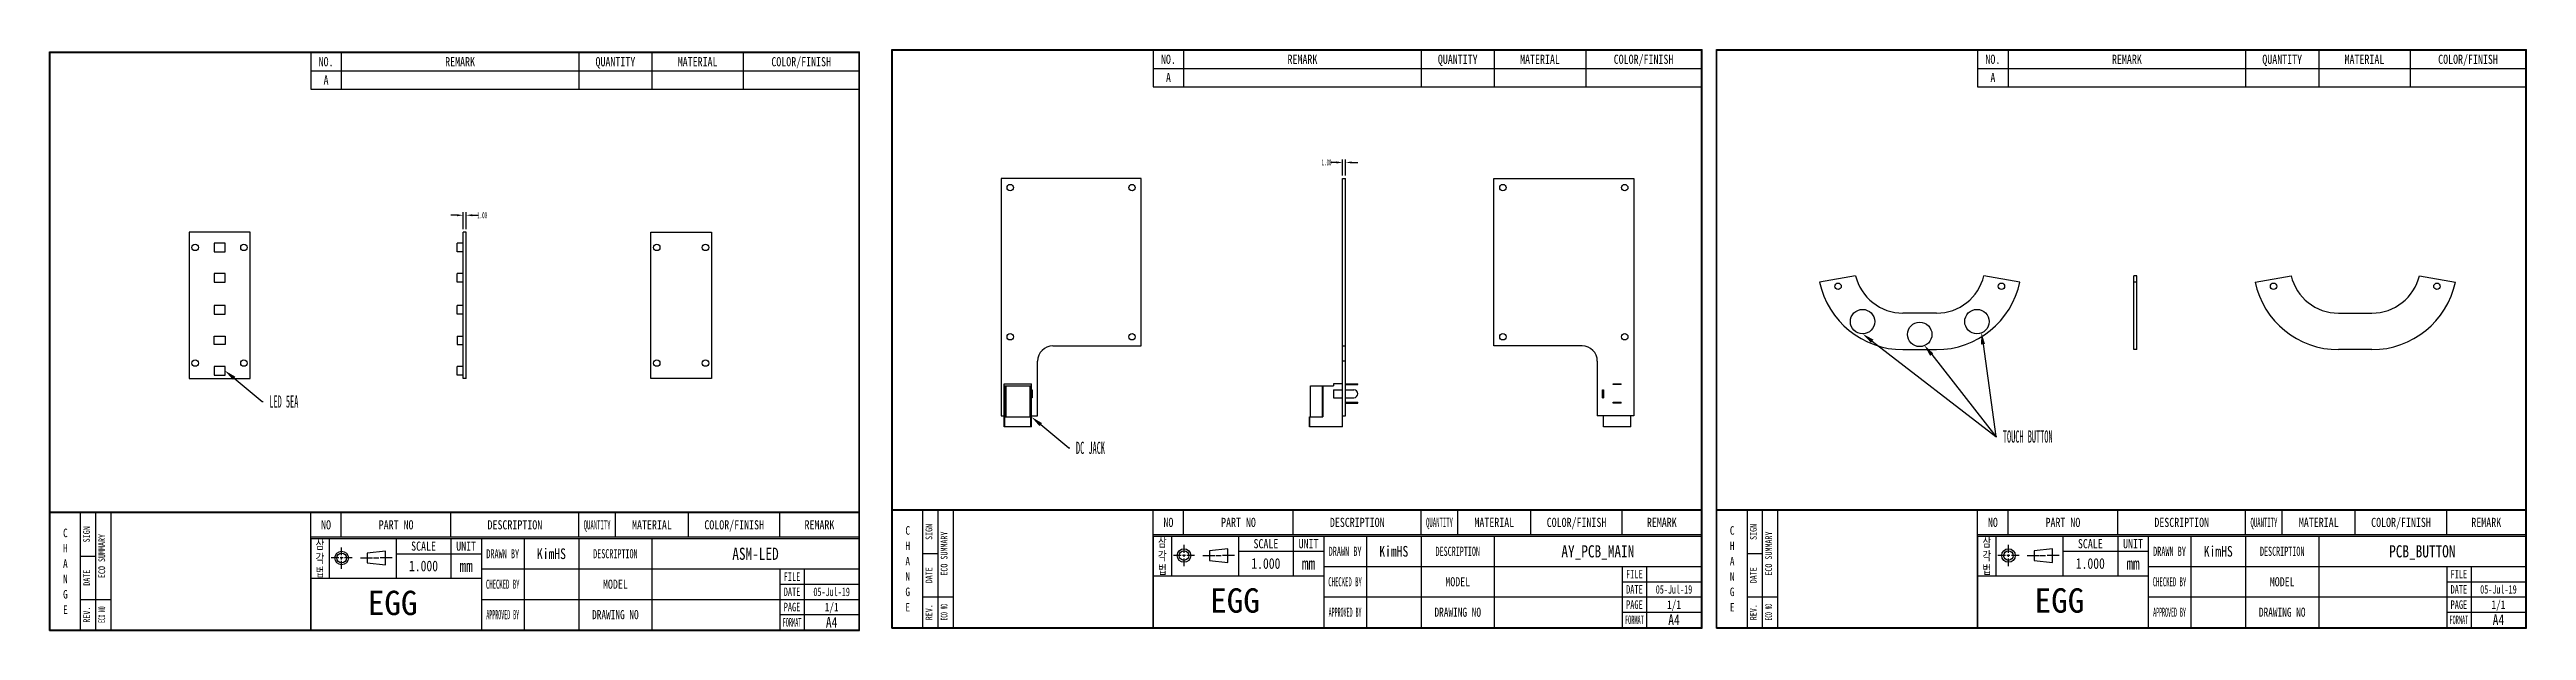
# Model space of a CAD drawing. Header units: millimetres. Extents: x 15 to 828, y 10 to 201.
import ezdxf
from ezdxf import colors
from ezdxf.entities.mleader import LeaderData, LeaderLine
from ezdxf.math import Vec2, Vec3

# ---------------------------------------------------------------- set-up
doc = ezdxf.new("R2010")
doc.units = ezdxf.units.MM
doc.header["$LTSCALE"] = 16.335
doc.header["$PDSIZE"] = 0.5
doc.layers.get('0').update_dxf_attribs({"linetype": 'CONTINUOUS'})
doc.layers.get('Defpoints').update_dxf_attribs({"linetype": 'CONTINUOUS'})
for name, color, linetype in [('3_ALL_AXES', 7, 'CONTINUOUS'), ('5_ALL_CURVES', 7, 'CONTINUOUS'), ('7_ALL_FEATURES', 7, 'CONTINUOUS')]:
    doc.layers.add(name, color=color, linetype=linetype)
doc.styles.get("Standard").update_dxf_attribs({"font": 'txt', "width": 0.5})
doc.styles.add('TEXTSTYLE_2', font='txt')
doc.styles.add('TEXTSTYLE_3', font='txt', dxfattribs={"width": 0.8})
doc.styles.add('TEXTSTYLE_4', font='txt', dxfattribs={"width": 0.55})
doc.styles.add('TEXTSTYLE_5', font='txt', dxfattribs={"width": 0.65})
doc.styles.add('TEXTSTYLE_6', font='txt', dxfattribs={"width": 0.45})
doc.styles.add('TEXTSTYLE_7', font='txt', dxfattribs={"width": 0.7})
doc.styles.add('TEXTSTYLE_8', font='txt', dxfattribs={"width": 0.4})
doc.styles.add('TEXTSTYLE_9', font='txt', dxfattribs={"width": 0.75})
doc.dimstyles.get("Standard").update_dxf_attribs({"dimtxt": 3, "dimasz": 3, "dimexe": 0.18, "dimexo": 0.0625, "dimgap": 0.09, "dimtad": 1, "dimzin": 0, "dimdsep": 46, "dimtxsty": 'STANDARD', "dimcen": 0.09, "dimadec": 0, "dimazin": 0, "dimtol": 1, "dimtp": 0.016, "dimtm": 0.016, "dimtfac": 1, "dimtofl": 0, "dimtmove": 0, "dimatfit": 3, "dimfxl": 1, "dimtolj": 1, "dimtzin": 0, "dimarcsym": 0})

# ---------------------------------------------------------------- blocks, each defined once
blk = doc.blocks.new('SYMBOL_2_BL0', base_point=(117.48, 33.77))
at = {"color": 3, "linetype": 'Continuous'}
for p, q in [((109.96, 33.8), (107.42, 33.8)), ((111.38, 33.8), (110.43, 33.8)), ((110.91, 34.68), (110.91, 37.27)), ((110.91, 33.36), (110.91, 34.19)), ((110.91, 30.27), (110.91, 32.86)), ((114.39, 33.8), (111.86, 33.8)), ((117.09, 33.8), (121.05, 33.8)), ((125.33, 36.01), (119.3, 35.35)), ((119.3, 35.35), (119.3, 32.2)), ((121.36, 33.8), (123.11, 33.8)), ((127.54, 33.8), (123.58, 33.8)), ((125.33, 31.54), (125.33, 36.01)), ((119.3, 32.2), (125.33, 31.54))]:
    blk.add_line(p, q, dxfattribs=at)
for radius in [2.22, 1.58]:
    blk.add_circle((110.91, 33.8), radius, dxfattribs=at)
blk = doc.blocks.new('*D1')
at = {"color": 1, "lineweight": -2, "transparency": 16777216}
for p, q in [((150.8, 141.8), (150.8, 147.37)), ((151.8, 141.8), (151.8, 147.37)), ((148.8, 146.37), (146.8, 146.37)), ((153.8, 146.37), (155.8, 146.37))]:
    blk.add_line(p, q, dxfattribs=at)
at = {"color": 1, "transparency": 16777216}
for points in [[(148.8, 146.7), (148.8, 146.03), (150.8, 146.37)], [(153.8, 146.7), (153.8, 146.03), (151.8, 146.37)]]:
    blk.add_solid(points, dxfattribs=at)
at = {"layer": 'Defpoints', "color": 0, "transparency": 16777216}
for p in [(150.8, 140.8), (151.8, 146.37), (151.8, 140.8)]:
    blk.add_point(p, dxfattribs=at)
at = {"color": 1, "transparency": 16777216, "insert": (157.05, 146.37), "char_height": 2, "attachment_point": 5}
blk.add_mtext('\\A1;1.00', dxfattribs=at)
blk = doc.blocks.new('*D2')
at = {"color": 1, "lineweight": -2, "transparency": 16777216}
for p, q in [((437.57, 163.72), (435.57, 163.72)), ((439.57, 159.45), (439.57, 164.72)), ((440.57, 159.45), (440.57, 164.72)), ((442.57, 163.72), (444.57, 163.72))]:
    blk.add_line(p, q, dxfattribs=at)
at = {"color": 1, "transparency": 16777216}
for points in [[(437.57, 164.05), (437.57, 163.38), (439.57, 163.72)], [(442.57, 164.05), (442.57, 163.38), (440.57, 163.72)]]:
    blk.add_solid(points, dxfattribs=at)
at = {"layer": 'Defpoints', "color": 0, "transparency": 16777216}
for p in [(439.57, 163.72), (439.57, 158.45), (440.57, 158.45)]:
    blk.add_point(p, dxfattribs=at)
at = {"color": 1, "transparency": 16777216, "insert": (434.31, 163.72), "char_height": 2, "attachment_point": 5}
blk.add_mtext('\\A1;1.00', dxfattribs=at)

msp = doc.modelspace()

# ---------------------------------------------------------------- linework, layer by layer
at = {"color": 7, "linetype": 'Continuous'}
for p, q in [((15, 10), (15, 200)), ((15, 200), (281, 200)), ((15.1, 10.1), (15.1, 199.9)), ((15.1, 199.9), (280.9, 199.9)), ((15.2, 10.2), (15.2, 199.8)), ((15.2, 199.8), (280.8, 199.8)), ((280.8, 10.2), (280.8, 199.8)), ((280.9, 10.1), (280.9, 199.9)), ((281, 10), (281, 200)), ((291.589, 10.8), (291.589, 200.8)), ((291.589, 200.8), (557.589, 200.8)), ((291.689, 10.9), (291.689, 200.7)), ((291.689, 200.7), (557.489, 200.7)), ((291.789, 11), (291.789, 200.6)), ((291.789, 200.6), (557.389, 200.6)), ((557.389, 11), (557.389, 200.6)), ((557.489, 10.9), (557.489, 200.7)), ((557.589, 10.8), (557.589, 200.8)), ((562.299, 10.8), (562.299, 200.8)), ((562.299, 200.8), (828.299, 200.8)), ((562.399, 10.9), (562.399, 200.7)), ((562.399, 200.7), (828.199, 200.7)), ((562.499, 11), (562.499, 200.6)), ((562.499, 200.6), (828.099, 200.6)), ((828.099, 11), (828.099, 200.6)), ((828.199, 10.9), (828.199, 200.7)), ((828.299, 10.8), (828.299, 200.8)), ((15.2, 48.975), (280.8, 48.975)), ((15.2, 48.95), (280.8, 48.95)), ((15.2, 48.925), (280.8, 48.925)), ((15.2, 48.9), (280.8, 48.9)), ((15.2, 48.875), (280.8, 48.875)), ((15.2, 48.85), (280.8, 48.85)), ((15.2, 48.825), (280.8, 48.825)), ((15.2, 48.8), (280.8, 48.8)), ((291.789, 49.775), (557.389, 49.775)), ((291.789, 49.75), (557.389, 49.75)), ((291.789, 49.725), (557.389, 49.725)), ((291.789, 49.7), (557.389, 49.7)), ((291.789, 49.675), (557.389, 49.675)), ((291.789, 49.65), (557.389, 49.65)), ((291.789, 49.625), (557.389, 49.625)), ((291.789, 49.6), (557.389, 49.6)), ((291.789, 49.575), (557.389, 49.575)), ((291.789, 49.55), (557.389, 49.55)), ((291.789, 49.525), (557.389, 49.525)), ((291.789, 49.5), (557.389, 49.5)), ((562.499, 49.775), (828.099, 49.775)), ((562.499, 49.75), (828.099, 49.75)), ((562.499, 49.725), (828.099, 49.725)), ((562.499, 49.7), (828.099, 49.7)), ((562.499, 49.675), (828.099, 49.675)), ((562.499, 49.65), (828.099, 49.65)), ((562.499, 49.625), (828.099, 49.625)), ((562.499, 49.6), (828.099, 49.6)), ((562.499, 49.575), (828.099, 49.575)), ((562.499, 49.55), (828.099, 49.55)), ((562.499, 49.525), (828.099, 49.525)), ((562.499, 49.5), (828.099, 49.5)), ((15.2, 48.775), (280.8, 48.775)), ((15.2, 48.75), (280.8, 48.75)), ((15.2, 48.725), (280.8, 48.725)), ((15.2, 48.7), (280.8, 48.7)), ((15, 10), (281, 10)), ((15.1, 10.1), (280.9, 10.1)), ((15.2, 10.2), (280.8, 10.2)), ((291.589, 10.8), (557.589, 10.8)), ((291.689, 10.9), (557.489, 10.9)), ((291.789, 11), (557.389, 11)), ((562.299, 10.8), (828.299, 10.8)), ((562.399, 10.9), (828.199, 10.9)), ((562.499, 11), (828.099, 11))]:
    msp.add_line(p, q, dxfattribs=at)
at = {"color": 2, "linetype": 'Continuous'}
for p, q in [((100.8, 199.8), (280.8, 199.8)), ((100.8, 199.8), (100.8, 187.8)), ((110.8, 199.8), (110.8, 187.8)), ((188.8, 199.8), (188.8, 187.8)), ((212.8, 199.8), (212.8, 187.8)), ((242.8, 199.8), (242.8, 187.8)), ((280.8, 199.8), (280.8, 187.8)), ((377.389, 200.6), (557.389, 200.6)), ((377.389, 200.6), (377.389, 188.6)), ((387.389, 200.6), (387.389, 188.6)), ((465.389, 200.6), (465.389, 188.6)), ((489.389, 200.6), (489.389, 188.6)), ((519.389, 200.6), (519.389, 188.6)), ((557.389, 200.6), (557.389, 188.6)), ((648.099, 200.6), (828.099, 200.6)), ((648.099, 200.6), (648.099, 188.6)), ((658.099, 200.6), (658.099, 188.6)), ((736.099, 200.6), (736.099, 188.6)), ((760.099, 200.6), (760.099, 188.6)), ((790.099, 200.6), (790.099, 188.6)), ((828.099, 200.6), (828.099, 188.6)), ((100.8, 193.8), (280.8, 193.8)), ((100.8, 187.8), (280.8, 187.8)), ((377.389, 194.6), (557.389, 194.6)), ((377.389, 188.6), (557.389, 188.6)), ((648.099, 194.6), (828.099, 194.6)), ((648.099, 188.6), (828.099, 188.6)), ((291.789, 11), (291.789, 49.5)), ((291.789, 49.5), (311.789, 49.5)), ((301.789, 11), (301.789, 49.5)), ((306.789, 11), (306.789, 49.5)), ((311.789, 11), (311.789, 49.5)), ((377.389, 41.5), (377.389, 49.5)), ((377.389, 49.5), (557.389, 49.5)), ((387.389, 41.5), (387.389, 49.5)), ((423.389, 41.5), (423.389, 49.5)), ((465.389, 41.5), (465.389, 49.5)), ((477.389, 41.5), (477.389, 49.5)), ((501.389, 41.5), (501.389, 49.5)), ((531.389, 41.5), (531.389, 49.5)), ((557.389, 41.5), (557.389, 49.5)), ((562.499, 11), (562.499, 49.5)), ((562.499, 49.5), (582.499, 49.5)), ((572.499, 11), (572.499, 49.5)), ((577.499, 11), (577.499, 49.5)), ((582.499, 11), (582.499, 49.5)), ((648.099, 41.5), (648.099, 49.5)), ((648.099, 49.5), (828.099, 49.5)), ((658.099, 41.5), (658.099, 49.5)), ((694.099, 41.5), (694.099, 49.5)), ((736.099, 41.5), (736.099, 49.5)), ((748.099, 41.5), (748.099, 49.5)), ((772.099, 41.5), (772.099, 49.5)), ((802.099, 41.5), (802.099, 49.5)), ((828.099, 41.5), (828.099, 49.5)), ((15.2, 10.2), (15.2, 48.7)), ((15.2, 48.7), (35.2, 48.7)), ((25.2, 10.2), (25.2, 48.7)), ((30.2, 10.2), (30.2, 48.7)), ((35.2, 10.2), (35.2, 48.7)), ((100.8, 40.7), (100.8, 48.7)), ((100.8, 48.7), (280.8, 48.7)), ((100.8, 40.7), (280.8, 40.7)), ((100.8, 40.7), (280.8, 40.7)), ((100.8, 10.2), (100.8, 40.7)), ((110.8, 40.7), (110.8, 48.7)), ((146.8, 40.7), (146.8, 48.7)), ((188.8, 40.7), (188.8, 48.7)), ((200.8, 40.7), (200.8, 48.7)), ((224.8, 40.7), (224.8, 48.7)), ((254.8, 40.7), (254.8, 48.7)), ((280.8, 40.7), (280.8, 48.7)), ((377.389, 41.5), (557.389, 41.5)), ((377.389, 41.5), (557.389, 41.5)), ((377.389, 11), (377.389, 41.5)), ((377.389, 41), (557.389, 41)), ((377.389, 41), (377.389, 11)), ((383.389, 41), (383.389, 28)), ((405.389, 41), (405.389, 28)), ((423.389, 41), (423.389, 28)), ((433.389, 41), (433.389, 11)), ((447.389, 41), (447.389, 11)), ((465.389, 41), (465.389, 11)), ((489.389, 41), (489.389, 11)), ((557.389, 41), (557.389, 11)), ((648.099, 41.5), (828.099, 41.5)), ((648.099, 41.5), (828.099, 41.5)), ((648.099, 11), (648.099, 41.5)), ((648.099, 41), (828.099, 41)), ((648.099, 41), (648.099, 11)), ((654.099, 41), (654.099, 28)), ((676.099, 41), (676.099, 28)), ((694.099, 41), (694.099, 28)), ((704.099, 41), (704.099, 11)), ((718.099, 41), (718.099, 11)), ((736.099, 41), (736.099, 11)), ((760.099, 41), (760.099, 11)), ((828.099, 41), (828.099, 11)), ((25.2, 34.45), (30.2, 34.45)), ((100.8, 40.2), (280.8, 40.2)), ((100.8, 40.2), (100.8, 10.2)), ((106.8, 40.2), (106.8, 27.2)), ((128.8, 40.2), (128.8, 27.2)), ((128.8, 35.2), (156.8, 35.2)), ((146.8, 40.2), (146.8, 27.2)), ((156.8, 40.2), (156.8, 10.2)), ((170.8, 40.2), (170.8, 10.2)), ((188.8, 40.2), (188.8, 10.2)), ((212.8, 40.2), (212.8, 10.2)), ((280.8, 40.2), (280.8, 10.2)), ((301.789, 35.25), (306.789, 35.25)), ((405.389, 36), (433.389, 36)), ((572.499, 35.25), (577.499, 35.25)), ((676.099, 36), (704.099, 36)), ((100.8, 27.2), (156.8, 27.2)), ((156.8, 30.2), (280.8, 30.2)), ((254.8, 30.2), (254.8, 10.2)), ((254.8, 25.2), (280.8, 25.2)), ((262.8, 30.2), (262.8, 10.2)), ((377.389, 28), (433.389, 28)), ((433.389, 31), (557.389, 31)), ((531.389, 31), (531.389, 11)), ((531.389, 26), (557.389, 26)), ((539.389, 31), (539.389, 11)), ((648.099, 28), (704.099, 28)), ((704.099, 31), (828.099, 31)), ((802.099, 31), (802.099, 11)), ((802.099, 26), (828.099, 26)), ((810.099, 31), (810.099, 11)), ((25.2, 20.2), (35.2, 20.2)), ((156.8, 20.2), (280.8, 20.2)), ((301.789, 21), (311.789, 21)), ((433.389, 21), (557.389, 21)), ((572.499, 21), (582.499, 21)), ((704.099, 21), (828.099, 21)), ((15.2, 10.2), (35.2, 10.2)), ((100.8, 10.2), (280.8, 10.2)), ((254.8, 15.2), (280.8, 15.2)), ((291.789, 11), (311.789, 11)), ((377.389, 11), (557.389, 11)), ((531.389, 16), (557.389, 16)), ((562.499, 11), (582.499, 11)), ((648.099, 11), (828.099, 11)), ((802.099, 16), (828.099, 16))]:
    msp.add_line(p, q, dxfattribs=at)
at = {"layer": '3_ALL_AXES', "color": 7, "linetype": 'Continuous'}
for p, q in [((608.019, 126.518), (596.189, 124.432)), ((661.975, 124.432), (650.145, 126.518)), ((699.383, 102.232), (699.383, 126.518)), ((700.383, 126.518), (699.383, 126.518)), ((700.383, 124.432), (699.383, 124.432)), ((700.383, 102.232), (700.383, 126.518)), ((739.187, 124.432), (751.016, 126.518)), ((793.142, 126.518), (804.972, 124.432)), ((634.582, 114.232), (623.582, 114.232)), ((766.579, 114.232), (777.579, 114.232)), ((623.582, 102.232), (634.582, 102.232)), ((700.383, 102.232), (699.383, 102.232)), ((777.579, 102.232), (766.579, 102.232))]:
    msp.add_line(p, q, dxfattribs=at)
at = {"layer": '3_ALL_AXES', "color": 6, "linetype": 'Continuous'}
for q in [(525.268, 76.852), (534.168, 80.452)]:
    msp.add_line((534.168, 76.852), q, dxfattribs=at)
at = {"layer": '3_ALL_AXES', "color": 7, "linetype": 'Continuous'}
for centre in [(330.439, 155.452), (370.439, 155.452), (492.215, 155.452), (532.215, 155.452), (62.822, 135.802), (78.822, 135.802), (214.383, 135.802), (230.383, 135.802), (602.26, 123.045), (655.903, 123.045), (745.258, 123.045), (798.901, 123.045), (330.439, 106.452), (370.439, 106.452), (492.215, 106.452), (532.215, 106.452), (62.822, 97.802), (78.822, 97.802), (214.383, 97.802), (230.383, 97.802)]:
    msp.add_circle(centre, 1.05, dxfattribs=at)
for centre, radius, start, end in [((623.582, 130.232), 28, 191.954707, 270), ((623.582, 130.232), 16, 193.422109, 270), ((634.582, 130.232), 16, 270, 346.577891), ((634.582, 130.232), 28, 270, 348.045293), ((766.579, 130.232), 28, 191.954707, 270), ((766.579, 130.232), 16, 193.422109, 270), ((777.579, 130.232), 16, 270, 346.577891), ((777.579, 130.232), 28, 270, 348.045293)]:
    msp.add_arc(centre, radius, start, end, dxfattribs=at)
at = {"layer": '5_ALL_CURVES', "color": 4, "linetype": 'Continuous'}
for centre in [(610.303, 111.453), (647.861, 111.453), (629.082, 107.232)]:
    msp.add_circle(centre, 4, dxfattribs=at)
at = {"layer": '7_ALL_FEATURES', "color": 7, "linetype": 'Continuous'}
for p, q in [((327.439, 158.452), (327.439, 80.452)), ((373.439, 158.452), (327.439, 158.452)), ((373.439, 103.452), (373.439, 158.452)), ((439.566, 76.852), (439.566, 158.452)), ((439.566, 158.452), (440.566, 158.452)), ((440.566, 80.452), (440.566, 158.452)), ((489.215, 103.452), (489.215, 158.452)), ((489.215, 158.452), (535.215, 158.452)), ((535.215, 158.452), (535.215, 80.452)), ((60.822, 140.802), (60.822, 92.802)), ((80.822, 140.802), (60.822, 140.802)), ((80.822, 92.802), (80.822, 140.802)), ((150.797, 92.802), (150.797, 140.802)), ((151.797, 140.802), (150.797, 140.802)), ((151.797, 92.802), (151.797, 140.802)), ((212.383, 92.802), (212.383, 140.802)), ((212.383, 140.802), (232.383, 140.802)), ((232.383, 140.802), (232.383, 92.802)), ((339.439, 80.452), (339.439, 98.452)), ((344.439, 103.452), (373.439, 103.452)), ((439.566, 103.452), (440.566, 103.452)), ((440.566, 98.452), (439.566, 98.452)), ((518.215, 103.452), (489.215, 103.452)), ((523.215, 98.452), (523.215, 80.452)), ((60.822, 92.802), (80.822, 92.802)), ((151.797, 92.802), (150.797, 92.802)), ((232.383, 92.802), (212.383, 92.802)), ((327.439, 80.452), (328.487, 80.452)), ((337.387, 80.452), (339.439, 80.452)), ((439.566, 80.452), (440.566, 80.452)), ((535.215, 80.452), (523.215, 80.452))]:
    msp.add_line(p, q, dxfattribs=at)
at = {"layer": '7_ALL_FEATURES', "color": 6, "linetype": 'Continuous'}
for p, q in [((69.022, 137.202), (69.022, 134.402)), ((72.622, 137.202), (69.022, 137.202)), ((69.022, 134.402), (72.622, 134.402)), ((72.622, 134.402), (72.622, 137.202)), ((148.797, 134.402), (148.797, 137.202)), ((150.797, 137.202), (148.797, 137.202)), ((150.797, 134.402), (148.797, 134.402)), ((69.022, 127.202), (69.022, 124.402)), ((72.622, 127.202), (69.022, 127.202)), ((69.022, 124.402), (72.622, 124.402)), ((72.622, 124.402), (72.622, 127.202)), ((148.797, 124.402), (148.797, 127.202)), ((150.797, 127.202), (148.797, 127.202)), ((150.797, 124.402), (148.797, 124.402)), ((69.022, 116.702), (69.022, 113.902)), ((72.622, 116.702), (69.022, 116.702)), ((69.022, 113.902), (72.622, 113.902)), ((72.622, 113.902), (72.622, 116.702)), ((148.797, 113.902), (148.797, 116.702)), ((150.797, 116.702), (148.797, 116.702)), ((150.797, 113.902), (148.797, 113.902)), ((69.022, 103.902), (69.022, 106.702)), ((69.022, 106.702), (72.622, 106.702)), ((72.622, 106.702), (72.622, 103.902)), ((148.797, 106.702), (148.797, 103.902)), ((148.797, 106.702), (150.797, 106.702)), ((72.622, 103.902), (69.022, 103.902)), ((148.797, 103.902), (150.797, 103.902)), ((72.622, 96.702), (69.022, 96.702)), ((69.022, 96.702), (69.022, 93.902)), ((69.022, 93.902), (72.622, 93.902)), ((72.622, 93.902), (72.622, 96.702)), ((148.797, 93.902), (148.797, 96.702)), ((150.797, 96.702), (148.797, 96.702)), ((150.797, 93.902), (148.797, 93.902)), ((328.487, 91.052), (337.387, 91.052)), ((328.487, 76.852), (328.487, 91.052)), ((328.487, 90.352), (337.387, 90.352)), ((328.637, 80.152), (328.637, 90.352)), ((329.037, 90.352), (329.037, 80.152)), ((336.837, 90.352), (336.837, 80.152)), ((337.237, 80.152), (337.237, 90.352)), ((337.387, 76.852), (337.387, 91.052)), ((429.066, 90.352), (436.566, 90.352)), ((429.066, 80.152), (429.066, 90.352)), ((432.966, 80.152), (432.966, 90.352)), ((433.066, 90.352), (433.066, 80.152)), ((439.566, 91.052), (436.566, 91.052)), ((436.566, 91.052), (436.566, 90.352)), ((440.566, 91.052), (444.566, 91.052)), ((440.566, 90.752), (444.566, 90.752)), ((443.266, 90.752), (443.266, 91.052)), ((444.566, 90.752), (444.566, 91.052)), ((528.418, 91.052), (531.018, 91.052)), ((528.418, 90.752), (528.418, 91.052)), ((531.018, 90.752), (528.418, 90.752)), ((531.018, 90.752), (531.018, 91.052)), ((337.387, 89.052), (337.687, 89.052)), ((337.687, 86.452), (337.387, 86.452)), ((337.687, 89.052), (337.687, 86.452)), ((436.566, 89.052), (439.566, 89.052)), ((436.566, 89.052), (436.566, 86.452)), ((436.566, 86.452), (439.566, 86.452)), ((440.566, 89.052), (443.266, 89.052)), ((440.566, 86.452), (443.266, 86.452)), ((440.566, 84.952), (444.566, 84.952)), ((440.566, 84.652), (444.566, 84.652)), ((443.266, 84.652), (443.266, 84.952)), ((444.566, 84.652), (444.566, 84.952)), ((524.968, 89.052), (525.268, 89.052)), ((524.968, 86.452), (524.968, 89.052)), ((524.968, 86.452), (525.268, 86.452)), ((525.268, 89.052), (525.268, 86.452)), ((528.418, 84.952), (531.018, 84.952)), ((528.418, 84.652), (528.418, 84.952)), ((531.018, 84.652), (528.418, 84.652)), ((531.018, 84.652), (531.018, 84.952)), ((328.487, 80.152), (337.387, 80.152)), ((337.387, 76.852), (328.487, 76.852)), ((328.687, 76.852), (328.687, 80.152)), ((337.187, 76.852), (337.187, 80.152)), ((428.666, 80.152), (433.066, 80.152)), ((428.666, 76.852), (428.666, 80.152)), ((439.566, 76.852), (428.666, 76.852)), ((428.866, 76.852), (428.866, 80.152)), ((525.268, 76.852), (525.268, 80.452))]:
    msp.add_line(p, q, dxfattribs=at)
at = {"layer": '7_ALL_FEATURES', "color": 7, "linetype": 'Continuous'}
for centre, start, end in [((344.439, 98.452), 90, 180), ((518.215, 98.452), 0, 90)]:
    msp.add_arc(centre, 5, start, end, dxfattribs=at)
at = {"layer": '7_ALL_FEATURES', "color": 6, "linetype": 'Continuous'}
msp.add_arc((443.266, 87.752), 1.3, 270, 90, dxfattribs=at)

# ---------------------------------------------------------------- block references
at = {"color": 2, "linetype": 'Continuous'}
for p in [(117.482, 33.774), (394.072, 34.574), (664.781, 34.574)]:
    msp.add_blockref('SYMBOL_2_BL0', p, dxfattribs=at)

# ---------------------------------------------------------------- texts
at = {"color": 2, "linetype": 'Continuous', "attachment_point": 2}
for s, insert, char_height, width, line_spacing_factor, style in [('NO.', (105.8, 198.3), 3, 7.2, 0.9, 'TEXTSTYLE_3'), ('REMARK', (149.8, 198.3), 3, 14.4, 0.9, 'TEXTSTYLE_3'), ('QUANTITY', (200.8, 198.3), 3, 19.2, 0.9, 'TEXTSTYLE_3'), ('MATERIAL', (227.8, 198.3), 3, 19.2, 0.9, 'TEXTSTYLE_3'), ('COLOR/FINISH', (261.8, 198.3), 3, 28.8, 0.9, 'TEXTSTYLE_3'), ('NO.', (382.389, 199.1), 3, 7.2, 0.9, 'TEXTSTYLE_3'), ('REMARK', (426.389, 199.1), 3, 14.4, 0.9, 'TEXTSTYLE_3'), ('QUANTITY', (477.389, 199.1), 3, 19.2, 0.9, 'TEXTSTYLE_3'), ('MATERIAL', (504.389, 199.1), 3, 19.2, 0.9, 'TEXTSTYLE_3'), ('COLOR/FINISH', (538.389, 199.1), 3, 28.8, 0.9, 'TEXTSTYLE_3'), ('NO.', (653.099, 199.1), 3, 7.2, 0.9, 'TEXTSTYLE_3'), ('REMARK', (697.099, 199.1), 3, 14.4, 0.9, 'TEXTSTYLE_3'), ('QUANTITY', (748.099, 199.1), 3, 19.2, 0.9, 'TEXTSTYLE_3'), ('MATERIAL', (775.099, 199.1), 3, 19.2, 0.9, 'TEXTSTYLE_3'), ('COLOR/FINISH', (809.099, 199.1), 3, 28.8, 0.9, 'TEXTSTYLE_3'), ('C\\PH\\PA\\PN\\PG\\PE', (20.2, 43.45), 2.8, 2.24, 1.08, 'TEXTSTYLE_3'), ('NO', (105.8, 46.2), 3, 4.8, 0.9, 'TEXTSTYLE_3'), ('PART NO', (128.8, 46.2), 3, 16.8, 0.9, 'TEXTSTYLE_3'), ('DESCRIPTION', (167.8, 46.2), 3, 26.4, 0.9, 'TEXTSTYLE_3'), ('QUANTITY', (194.8, 46.2), 3, 10.8, 0.84, 'TEXTSTYLE_6'), ('MATERIAL', (212.8, 46.2), 3, 19.2, 0.9, 'TEXTSTYLE_3'), ('COLOR/FINISH', (239.8, 46.2), 3, 28.8, 0.9, 'TEXTSTYLE_3'), ('REMARK', (267.8, 46.2), 3, 14.4, 0.9, 'TEXTSTYLE_3'), ('C\\PH\\PA\\PN\\PG\\PE', (296.789, 44.25), 2.8, 2.24, 1.08, 'TEXTSTYLE_3'), ('삼\\P각\\P법', (380.389, 40.5), 3, 2.8, 0.9, 'TEXTSTYLE_3'), ('NO', (382.389, 47), 3, 4.8, 0.9, 'TEXTSTYLE_3'), ('PART NO', (405.389, 47), 3, 16.8, 0.9, 'TEXTSTYLE_3'), ('DESCRIPTION', (444.389, 47), 3, 26.4, 0.9, 'TEXTSTYLE_3'), ('QUANTITY', (471.389, 47), 3, 10.8, 0.84, 'TEXTSTYLE_6'), ('MATERIAL', (489.389, 47), 3, 19.2, 0.9, 'TEXTSTYLE_3'), ('COLOR/FINISH', (516.389, 47), 3, 28.8, 0.9, 'TEXTSTYLE_3'), ('REMARK', (544.389, 47), 3, 14.4, 0.9, 'TEXTSTYLE_3'), ('C\\PH\\PA\\PN\\PG\\PE', (567.499, 44.25), 2.8, 2.24, 1.08, 'TEXTSTYLE_3'), ('삼\\P각\\P법', (651.099, 40.5), 3, 2.8, 0.9, 'TEXTSTYLE_3'), ('NO', (653.099, 47), 3, 4.8, 0.9, 'TEXTSTYLE_3'), ('PART NO', (676.099, 47), 3, 16.8, 0.9, 'TEXTSTYLE_3'), ('DESCRIPTION', (715.099, 47), 3, 26.4, 0.9, 'TEXTSTYLE_3'), ('QUANTITY', (742.099, 47), 3, 10.8, 0.84, 'TEXTSTYLE_6'), ('MATERIAL', (760.099, 47), 3, 19.2, 0.9, 'TEXTSTYLE_3'), ('COLOR/FINISH', (787.099, 47), 3, 28.8, 0.9, 'TEXTSTYLE_3'), ('REMARK', (815.099, 47), 3, 14.4, 0.9, 'TEXTSTYLE_3'), ('삼\\P각\\P법', (103.8, 39.7), 3, 2.8, 0.9, 'TEXTSTYLE_3'), ('SCALE', (137.8, 39.2), 3, 12, 0.9, 'TEXTSTYLE_3'), ('UNIT', (151.8, 39.2), 3, 9.6, 0.9, 'TEXTSTYLE_3'), ('DRAWN BY', (163.8, 36.7), 3, 13.2, 0.9, 'TEXTSTYLE_4'), ('DESCRIPTION', (200.8, 36.7), 3, 21.45, 0.9, 'TEXTSTYLE_5'), ('SCALE', (414.389, 40), 3, 12, 0.9, 'TEXTSTYLE_3'), ('UNIT', (428.389, 40), 3, 9.6, 0.9, 'TEXTSTYLE_3'), ('DRAWN BY', (440.389, 37.5), 3, 13.2, 0.9, 'TEXTSTYLE_4'), ('DESCRIPTION', (477.389, 37.5), 3, 21.45, 0.9, 'TEXTSTYLE_5'), ('SCALE', (685.099, 40), 3, 12, 0.9, 'TEXTSTYLE_3'), ('UNIT', (699.099, 40), 3, 9.6, 0.9, 'TEXTSTYLE_3'), ('DRAWN BY', (711.099, 37.5), 3, 13.2, 0.9, 'TEXTSTYLE_4'), ('DESCRIPTION', (748.099, 37.5), 3, 21.45, 0.9, 'TEXTSTYLE_5'), ('CHECKED BY', (163.8, 26.7), 3, 13.5, 0.9, 'TEXTSTYLE_6'), ('MODEL', (200.8, 26.7), 3, 12, 0.9, 'TEXTSTYLE_3'), ('FILE', (258.8, 29.1), 2.8, 7.28, 0.9, 'TEXTSTYLE_5'), ('CHECKED BY', (440.389, 27.5), 3, 13.5, 0.9, 'TEXTSTYLE_6'), ('MODEL', (477.389, 27.5), 3, 12, 0.9, 'TEXTSTYLE_3'), ('DATE', (535.389, 24.9), 2.8, 7.28, 0.9, 'TEXTSTYLE_5'), ('FILE', (535.389, 29.9), 2.8, 7.28, 0.9, 'TEXTSTYLE_5'), ('05-Jul-19', (548.389, 24.9), 2.8, 17.64, 0.9, 'TEXTSTYLE_7'), ('CHECKED BY', (711.099, 27.5), 3, 13.5, 0.9, 'TEXTSTYLE_6'), ('MODEL', (748.099, 27.5), 3, 12, 0.9, 'TEXTSTYLE_3'), ('DATE', (806.099, 24.9), 2.8, 7.28, 0.9, 'TEXTSTYLE_5'), ('FILE', (806.099, 29.9), 2.8, 7.28, 0.9, 'TEXTSTYLE_5'), ('05-Jul-19', (819.099, 24.9), 2.8, 17.64, 0.9, 'TEXTSTYLE_7'), ('APPROVED BY', (163.8, 16.7), 3, 13.2, 0.9, 'TEXTSTYLE_8'), ('DRAWING NO', (200.8, 16.7), 3, 22.5, 0.9, 'TEXTSTYLE_9'), ('DATE', (258.8, 24.1), 2.8, 7.28, 0.9, 'TEXTSTYLE_5'), ('PAGE', (258.8, 19.1), 2.8, 7.28, 0.9, 'TEXTSTYLE_5'), ('05-Jul-19', (271.8, 24.1), 2.8, 17.64, 0.9, 'TEXTSTYLE_7'), ('1/1', (271.8, 19.1), 2.8, 6.72, 0.9, 'TEXTSTYLE_3'), ('APPROVED BY', (440.389, 17.5), 3, 13.2, 0.9, 'TEXTSTYLE_8'), ('DRAWING NO', (477.389, 17.5), 3, 22.5, 0.9, 'TEXTSTYLE_9'), ('PAGE', (535.389, 19.9), 2.8, 7.28, 0.9, 'TEXTSTYLE_5'), ('1/1', (548.389, 19.9), 2.8, 6.72, 0.9, 'TEXTSTYLE_3'), ('APPROVED BY', (711.099, 17.5), 3, 13.2, 0.9, 'TEXTSTYLE_8'), ('DRAWING NO', (748.099, 17.5), 3, 22.5, 0.9, 'TEXTSTYLE_9'), ('PAGE', (806.099, 19.9), 2.8, 7.28, 0.9, 'TEXTSTYLE_5'), ('1/1', (819.099, 19.9), 2.8, 6.72, 0.9, 'TEXTSTYLE_3'), ('FORMAT', (258.8, 14.1), 2.8, 7.56, 0.9, 'TEXTSTYLE_6'), ('A4', (271.8, 14.45), 3.5, 5.6, 0.9, 'TEXTSTYLE_3'), ('FORMAT', (535.389, 14.9), 2.8, 7.56, 0.9, 'TEXTSTYLE_6'), ('A4', (548.389, 15.25), 3.5, 5.6, 0.9, 'TEXTSTYLE_3'), ('FORMAT', (806.099, 14.9), 2.8, 7.56, 0.9, 'TEXTSTYLE_6'), ('A4', (819.099, 15.25), 3.5, 5.6, 0.9, 'TEXTSTYLE_3')]:
    msp.add_mtext(s, dxfattribs=dict(at, insert=insert, char_height=char_height, width=width, line_spacing_factor=line_spacing_factor, style=style))
at = {"color": 6, "linetype": 'Continuous', "char_height": 3, "width": 2.4, "attachment_point": 2, "line_spacing_factor": 0.9, "style": 'TEXTSTYLE_3'}
for insert in [(105.8, 192.3), (382.389, 193.1), (653.099, 193.1)]:
    msp.add_mtext('A', dxfattribs=dict(at, insert=insert))
at = {"color": 2, "linetype": 'Continuous', "char_height": 2.2, "attachment_point": 2, "rotation": 90, "line_spacing_factor": 0.9, "style": 'TEXTSTYLE_3'}
for s, insert, width in [('SIGN', (26.05, 41.575), 7.04), ('ECO SUMMARY', (31.05, 34.45), 19.36), ('SIGN', (302.639, 42.375), 7.04), ('ECO SUMMARY', (307.639, 35.25), 19.36), ('SIGN', (573.349, 42.375), 7.04), ('ECO SUMMARY', (578.349, 35.25), 19.36), ('DATE', (26.05, 27.325), 7.04), ('DATE', (302.639, 28.125), 7.04), ('DATE', (573.349, 28.125), 7.04), ('REV.', (26.05, 15.2), 7.04), ('REV.', (302.639, 16), 7.04), ('REV.', (573.349, 16), 7.04)]:
    msp.add_mtext(s, dxfattribs=dict(at, insert=insert, width=width))
at = {"color": 7, "linetype": 'Continuous', "line_spacing_factor": 0.9}
for s, insert, char_height, width, attachment_point, style in [('1.000', (137.8, 32.95), 3.5, 14, 2, 'TEXTSTYLE_3'), ('KimHS', (179.8, 36.95), 3.5, 14, 2, 'TEXTSTYLE_3'), ('ASM-LED', (246.8, 37.2), 4, 22.4, 2, 'TEXTSTYLE_3'), ('1.000', (414.389, 33.75), 3.5, 14, 2, 'TEXTSTYLE_3'), ('mm', (428.389, 34), 4, 6.4, 2, 'TEXTSTYLE_3'), ('KimHS', (456.389, 37.75), 3.5, 14, 2, 'TEXTSTYLE_3'), ('AY_PCB_MAIN', (523.389, 38), 4, 35.2, 2, 'TEXTSTYLE_3'), ('1.000', (685.099, 33.75), 3.5, 14, 2, 'TEXTSTYLE_3'), ('mm', (699.099, 34), 4, 6.4, 2, 'TEXTSTYLE_3'), ('KimHS', (727.099, 37.75), 3.5, 14, 2, 'TEXTSTYLE_3'), ('PCB_BUTTON', (794.099, 38), 4, 32, 2, 'TEXTSTYLE_3'), ('mm', (151.8, 33.2), 4, 6.4, 2, 'TEXTSTYLE_3'), ('EGG', (119.491, 23.05), 8, 19.80952, 1, 'TEXTSTYLE_2'), ('EGG', (396.08, 23.85), 8, 19.80952, 1, 'TEXTSTYLE_2'), ('EGG', (666.79, 23.85), 8, 19.80952, 1, 'TEXTSTYLE_2')]:
    msp.add_mtext(s, dxfattribs=dict(at, insert=insert, char_height=char_height, width=width, attachment_point=attachment_point, style=style))
at = {"color": 2, "linetype": 'Continuous', "char_height": 2.2, "width": 6.6, "attachment_point": 2, "rotation": 90, "line_spacing_factor": 0.9}
for insert in [(31.05, 15.2), (307.639, 16), (578.349, 16)]:
    msp.add_mtext('ECO NO', dxfattribs=dict(at, insert=insert))

# ---------------------------------------------------------------- dimensions: what is measured, and where the dimension line sits
for base, p1, p2, picture, middle in [((439.566, 163.716), (440.566, 158.452), (439.566, 158.452), '*D2', (434.31, 163.716)), ((151.797, 146.366), (150.797, 140.802), (151.797, 140.802), '*D1', (157.054, 146.366))]:
    dim = msp.add_linear_dim(base=base, p1=p1, p2=p2, dimstyle='STANDARD', override={"dimtxt": 2, "dimasz": 2, "dimexe": 1, "dimexo": 1, "dimtad": 0, "dimtih": 1, "dimtoh": 1, "dimcen": 2, "dimclrd": 1, "dimclre": 1, "dimclrt": 1, "dimtol": 0})
    dim.commit()
    dim.dimension.update_dxf_attribs({"geometry": picture, "text_midpoint": middle})

# ---------------------------------------------------------------- leaders
at = {"color": 1}
ml = msp.add_multileader_mtext('Standard', dxfattribs=at)
ml.set_content('TOUCH BUTTON', color=1, style='STANDARD')
ml.set_leader_properties()
ml.build(insert=Vec2(0, 0))
ml.multileader.update_dxf_attribs({"text_right_attachment_type": 6, "dogleg_length": 0.36})
ctx = ml.context
ctx.base_point, ctx.plane_origin = Vec3(654.381, 73.692), Vec3(611.757, 107.964)
ctx.right_attachment = 6
notes = []
notes.append((ctx, [(0, (1, 1, 0), (654.021, 73.692), (1, 0), 0.36, [(0, [(610.303, 107.453)], 0, []), (1, [(630.536, 103.743)], 0, []), (2, [(649.315, 107.964)], 0, [])])]))
ctx.mtext.insert, ctx.mtext.flow_direction = Vec3(656.381, 75.692), 5
ml = msp.add_multileader_mtext('Standard', dxfattribs=at)
ml.set_content('LED 5EA', color=1, style='STANDARD')
ml.set_leader_properties()
ml.build(insert=Vec2(0, 0))
ml.multileader.update_dxf_attribs({"text_right_attachment_type": 6, "dogleg_length": 0.36})
ctx = ml.context
ctx.base_point, ctx.plane_origin = Vec3(85.182, 85.201), Vec3(72.542, 95.367)
ctx.right_attachment = 6
notes.append((ctx, [(0, (1, 1, 0), (84.822, 85.201), (1, 0), 0.36, [(0, [(72.542, 95.367)], 0, [])])]))
ctx.mtext.insert, ctx.mtext.flow_direction = Vec3(87.182, 87.201), 5
ml = msp.add_multileader_mtext('Standard', dxfattribs=at)
ml.set_content('DC JACK', color=1, style='STANDARD')
ml.set_leader_properties()
ml.build(insert=Vec2(0, 0))
ml.multileader.update_dxf_attribs({"text_right_attachment_type": 6, "dogleg_length": 0.36})
ctx = ml.context
ctx.base_point, ctx.plane_origin = Vec3(350.027, 69.985), Vec3(337.387, 80.152)
ctx.right_attachment = 6
notes.append((ctx, [(0, (1, 1, 0), (349.667, 69.985), (1, 0), 0.36, [(0, [(337.387, 80.152)], 0, [])])]))
ctx.mtext.insert, ctx.mtext.flow_direction = Vec3(352.027, 71.985), 5
for ctx, leaders in notes:
    for number, flags, end, landing, length, lines in leaders:
        leader = LeaderData()
        leader.index, (leader.has_last_leader_line, leader.has_dogleg_vector, leader.attachment_direction) = number, flags
        leader.last_leader_point, leader.dogleg_vector, leader.dogleg_length = Vec3(end), Vec3(landing), length
        for number, points, colour, breaks in lines:
            line = LeaderLine()
            line.index, line.vertices, line.color, line.breaks = number, Vec3.list(points), colors.encode_raw_color(colour), breaks
            leader.lines.append(line)
        ctx.leaders.append(leader)

doc.saveas('drawing.dxf')
